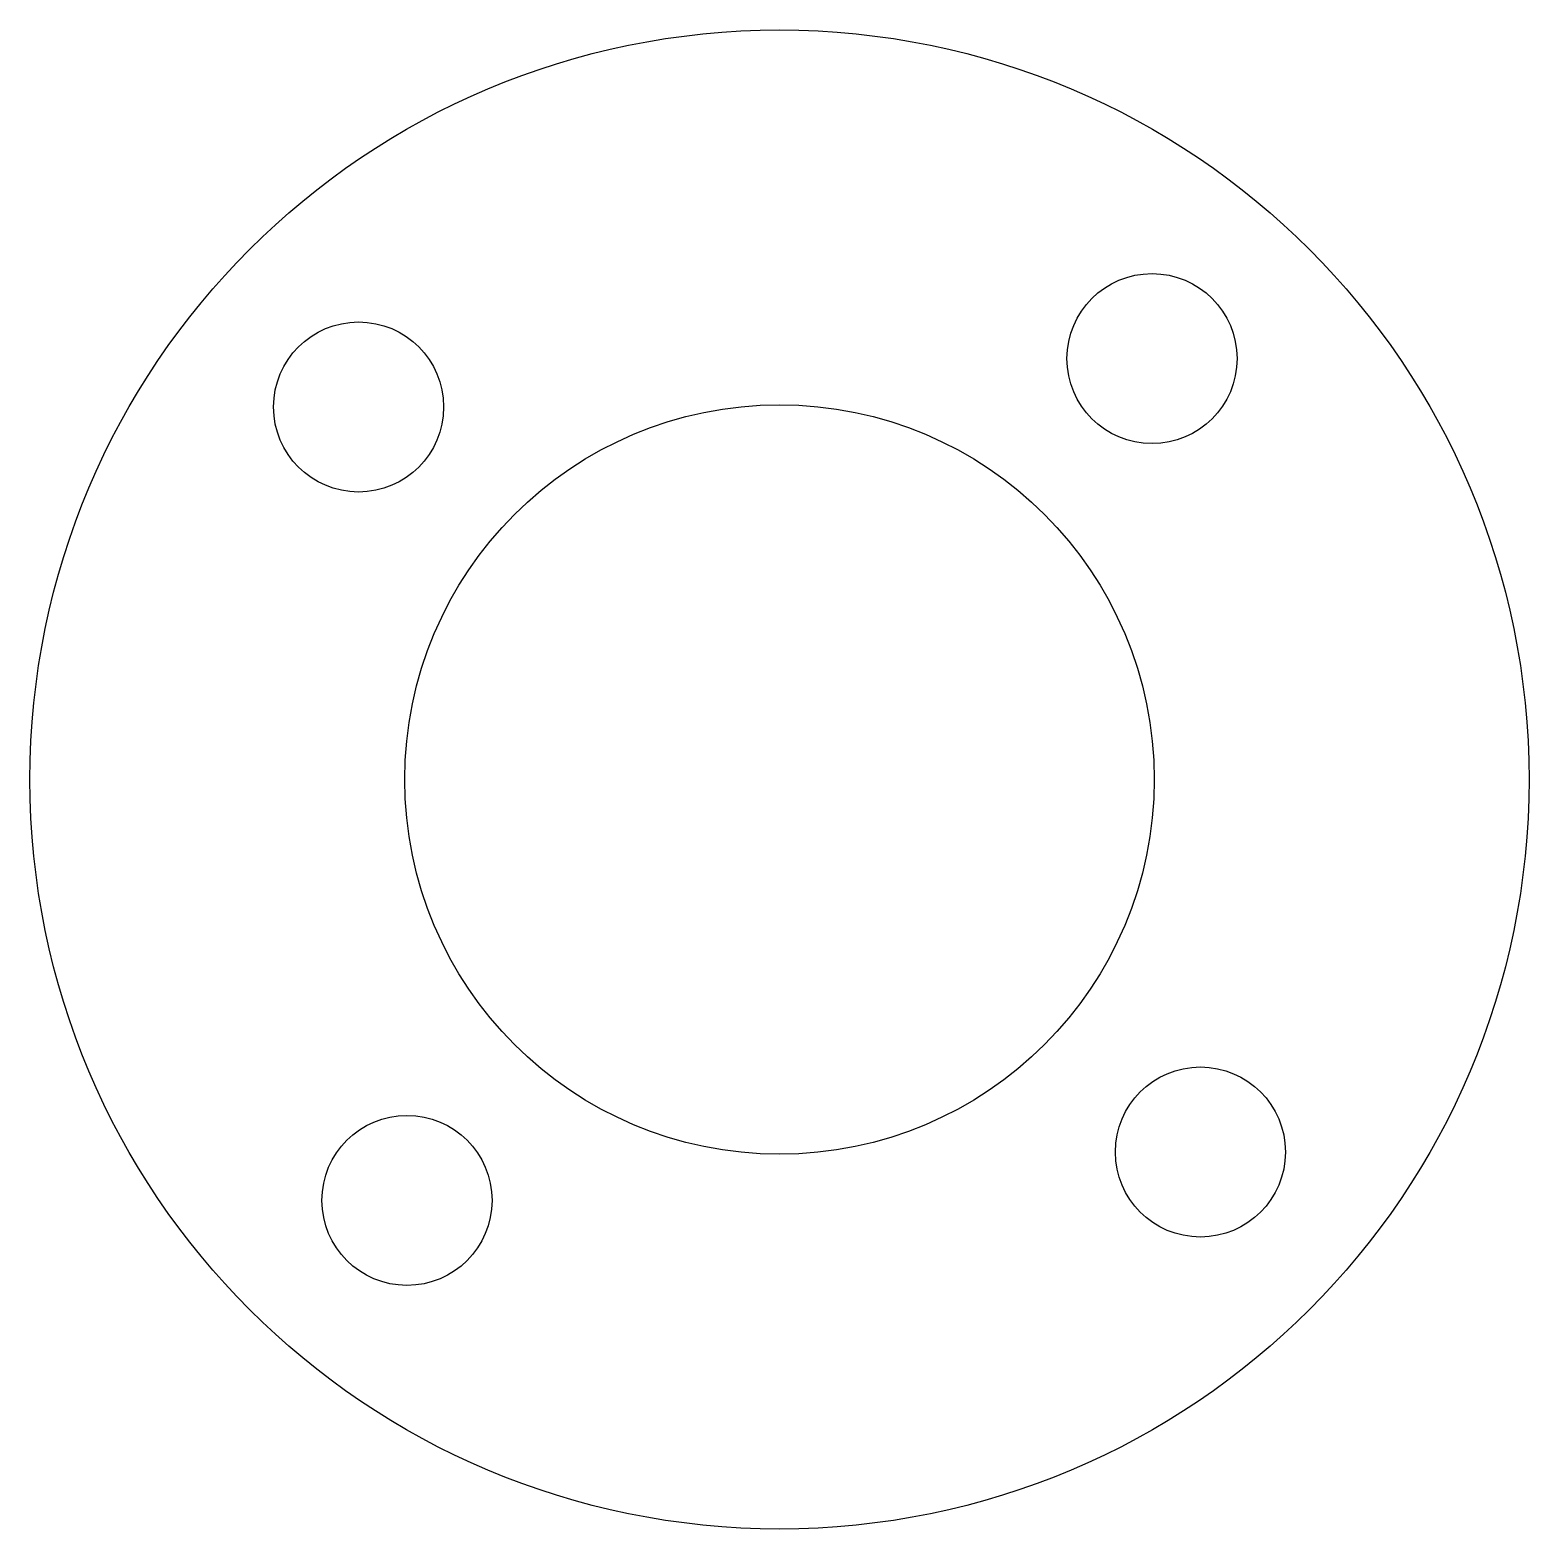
# Model space of a CAD drawing. Header units: millimetres. Extents: x -7 to 7, y -7 to 7.
import ezdxf

# ---------------------------------------------------------------- set-up
doc = ezdxf.new("R2010")
doc.units = ezdxf.units.MM

msp = doc.modelspace()

# ---------------------------------------------------------------- linework, layer by layer
for centre, radius in [((0, 0), 7), ((3.479, 3.931), 0.794), ((-3.931, 3.479), 0.794), ((0, 0), 3.5), ((3.931, -3.479), 0.794), ((-3.479, -3.931), 0.794)]:
    msp.add_circle(centre, radius)

doc.saveas('drawing.dxf')
